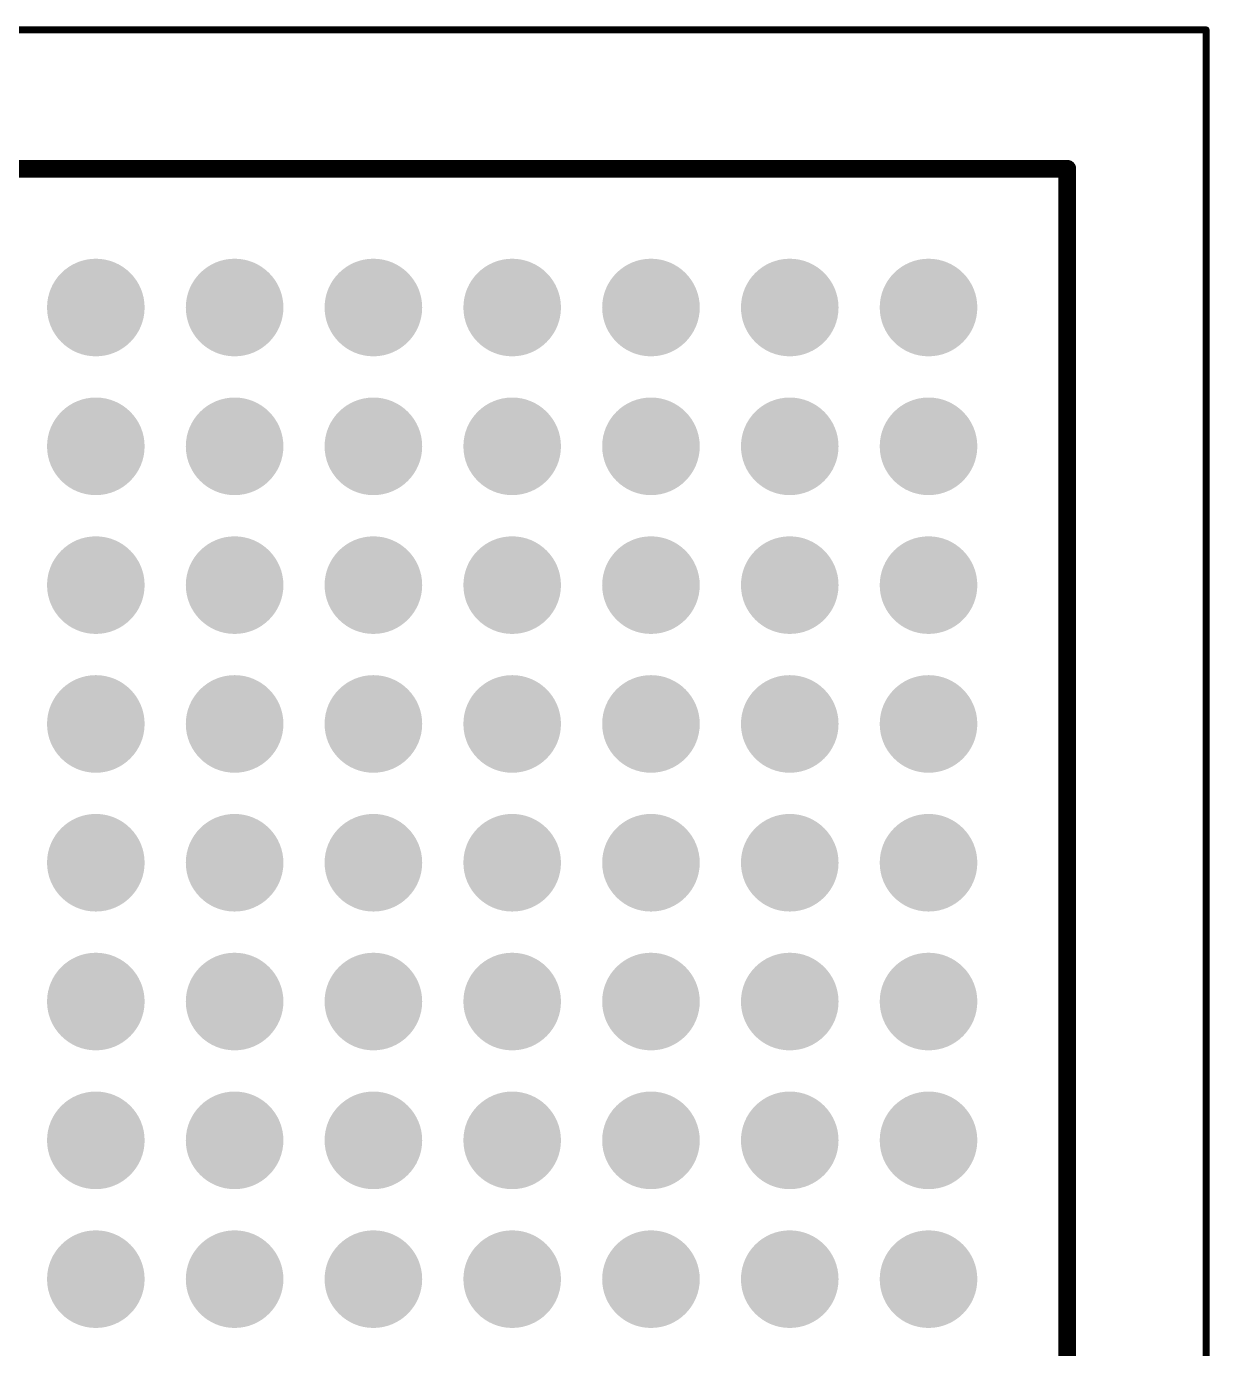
# Model space of a CAD drawing. Header units: inches. Extents: x -6.4 to 91.8, y -6.4 to 92.5.
# Drawn here: x 56.47 to 65, y 46.6 to 56.13 of the extents above; entities that cross this region are included whole.
import ezdxf

# ---------------------------------------------------------------- set-up
doc = ezdxf.new("R2010")
doc.units = ezdxf.units.IN
for name, color, linetype in [('Mechanical 13', 56, 'Continuous'), ('Mechanical 15', 56, 'Continuous'), ('TOP', 1, 'Continuous'), ('Top Overlay', 2, 'Continuous'), ('Top Paste', 8, 'Continuous'), ('Top Solder', 216, 'Continuous')]:
    doc.layers.add(name, color=color, linetype=linetype)

msp = doc.modelspace()

# ---------------------------------------------------------------- hatches: boundary and pattern name
at = {"layer": 'TOP'}
h = msp.add_hatch(color=1, dxfattribs=at)
edge = h.paths.add_edge_path()
edge.add_arc((56.972, 54.102), 0.25, 0, 360)
h = msp.add_hatch(color=1, dxfattribs=at)
edge = h.paths.add_edge_path()
edge.add_arc((57.972, 54.102), 0.25, 0, 360)
h = msp.add_hatch(color=1, dxfattribs=at)
edge = h.paths.add_edge_path()
edge.add_arc((58.972, 54.102), 0.25, 0, 360)
h = msp.add_hatch(color=1, dxfattribs=at)
edge = h.paths.add_edge_path()
edge.add_arc((59.972, 54.102), 0.25, 0, 360)
h = msp.add_hatch(color=1, dxfattribs=at)
edge = h.paths.add_edge_path()
edge.add_arc((60.972, 54.102), 0.25, 0, 360)
h = msp.add_hatch(color=1, dxfattribs=at)
edge = h.paths.add_edge_path()
edge.add_arc((61.972, 54.102), 0.25, 0, 360)
h = msp.add_hatch(color=1, dxfattribs=at)
edge = h.paths.add_edge_path()
edge.add_arc((62.972, 54.102), 0.25, 0, 360)
h = msp.add_hatch(color=1, dxfattribs=at)
edge = h.paths.add_edge_path()
edge.add_arc((56.972, 53.102), 0.25, 0, 360)
h = msp.add_hatch(color=1, dxfattribs=at)
edge = h.paths.add_edge_path()
edge.add_arc((57.972, 53.102), 0.25, 0, 360)
h = msp.add_hatch(color=1, dxfattribs=at)
edge = h.paths.add_edge_path()
edge.add_arc((58.972, 53.102), 0.25, 0, 360)
h = msp.add_hatch(color=1, dxfattribs=at)
edge = h.paths.add_edge_path()
edge.add_arc((59.972, 53.102), 0.25, 0, 360)
h = msp.add_hatch(color=1, dxfattribs=at)
edge = h.paths.add_edge_path()
edge.add_arc((60.972, 53.102), 0.25, 0, 360)
h = msp.add_hatch(color=1, dxfattribs=at)
edge = h.paths.add_edge_path()
edge.add_arc((61.972, 53.102), 0.25, 0, 360)
h = msp.add_hatch(color=1, dxfattribs=at)
edge = h.paths.add_edge_path()
edge.add_arc((62.972, 53.102), 0.25, 0, 360)
h = msp.add_hatch(color=1, dxfattribs=at)
edge = h.paths.add_edge_path()
edge.add_arc((56.972, 52.102), 0.25, 0, 360)
h = msp.add_hatch(color=1, dxfattribs=at)
edge = h.paths.add_edge_path()
edge.add_arc((57.972, 52.102), 0.25, 0, 360)
h = msp.add_hatch(color=1, dxfattribs=at)
edge = h.paths.add_edge_path()
edge.add_arc((58.972, 52.102), 0.25, 0, 360)
h = msp.add_hatch(color=1, dxfattribs=at)
edge = h.paths.add_edge_path()
edge.add_arc((59.972, 52.102), 0.25, 0, 360)
h = msp.add_hatch(color=1, dxfattribs=at)
edge = h.paths.add_edge_path()
edge.add_arc((60.972, 52.102), 0.25, 0, 360)
h = msp.add_hatch(color=1, dxfattribs=at)
edge = h.paths.add_edge_path()
edge.add_arc((61.972, 52.102), 0.25, 0, 360)
h = msp.add_hatch(color=1, dxfattribs=at)
edge = h.paths.add_edge_path()
edge.add_arc((62.972, 52.102), 0.25, 0, 360)
h = msp.add_hatch(color=1, dxfattribs=at)
edge = h.paths.add_edge_path()
edge.add_arc((56.972, 51.102), 0.25, 0, 360)
h = msp.add_hatch(color=1, dxfattribs=at)
edge = h.paths.add_edge_path()
edge.add_arc((57.972, 51.102), 0.25, 0, 360)
h = msp.add_hatch(color=1, dxfattribs=at)
edge = h.paths.add_edge_path()
edge.add_arc((58.972, 51.102), 0.25, 0, 360)
h = msp.add_hatch(color=1, dxfattribs=at)
edge = h.paths.add_edge_path()
edge.add_arc((59.972, 51.102), 0.25, 0, 360)
h = msp.add_hatch(color=1, dxfattribs=at)
edge = h.paths.add_edge_path()
edge.add_arc((60.972, 51.102), 0.25, 0, 360)
h = msp.add_hatch(color=1, dxfattribs=at)
edge = h.paths.add_edge_path()
edge.add_arc((61.972, 51.102), 0.25, 0, 360)
h = msp.add_hatch(color=1, dxfattribs=at)
edge = h.paths.add_edge_path()
edge.add_arc((62.972, 51.102), 0.25, 0, 360)
h = msp.add_hatch(color=1, dxfattribs=at)
edge = h.paths.add_edge_path()
edge.add_arc((56.972, 50.102), 0.25, 0, 360)
h = msp.add_hatch(color=1, dxfattribs=at)
edge = h.paths.add_edge_path()
edge.add_arc((57.972, 50.102), 0.25, 0, 360)
h = msp.add_hatch(color=1, dxfattribs=at)
edge = h.paths.add_edge_path()
edge.add_arc((58.972, 50.102), 0.25, 0, 360)
h = msp.add_hatch(color=1, dxfattribs=at)
edge = h.paths.add_edge_path()
edge.add_arc((59.972, 50.102), 0.25, 0, 360)
h = msp.add_hatch(color=1, dxfattribs=at)
edge = h.paths.add_edge_path()
edge.add_arc((60.972, 50.102), 0.25, 0, 360)
h = msp.add_hatch(color=1, dxfattribs=at)
edge = h.paths.add_edge_path()
edge.add_arc((61.972, 50.102), 0.25, 0, 360)
h = msp.add_hatch(color=1, dxfattribs=at)
edge = h.paths.add_edge_path()
edge.add_arc((62.972, 50.102), 0.25, 0, 360)
h = msp.add_hatch(color=1, dxfattribs=at)
edge = h.paths.add_edge_path()
edge.add_arc((56.972, 49.102), 0.25, 0, 360)
h = msp.add_hatch(color=1, dxfattribs=at)
edge = h.paths.add_edge_path()
edge.add_arc((57.972, 49.102), 0.25, 0, 360)
h = msp.add_hatch(color=1, dxfattribs=at)
edge = h.paths.add_edge_path()
edge.add_arc((58.972, 49.102), 0.25, 0, 360)
h = msp.add_hatch(color=1, dxfattribs=at)
edge = h.paths.add_edge_path()
edge.add_arc((59.972, 49.102), 0.25, 0, 360)
h = msp.add_hatch(color=1, dxfattribs=at)
edge = h.paths.add_edge_path()
edge.add_arc((60.972, 49.102), 0.25, 0, 360)
h = msp.add_hatch(color=1, dxfattribs=at)
edge = h.paths.add_edge_path()
edge.add_arc((61.972, 49.102), 0.25, 0, 360)
h = msp.add_hatch(color=1, dxfattribs=at)
edge = h.paths.add_edge_path()
edge.add_arc((62.972, 49.102), 0.25, 0, 360)
h = msp.add_hatch(color=1, dxfattribs=at)
edge = h.paths.add_edge_path()
edge.add_arc((56.972, 48.102), 0.25, 0, 360)
h = msp.add_hatch(color=1, dxfattribs=at)
edge = h.paths.add_edge_path()
edge.add_arc((57.972, 48.102), 0.25, 0, 360)
h = msp.add_hatch(color=1, dxfattribs=at)
edge = h.paths.add_edge_path()
edge.add_arc((58.972, 48.102), 0.25, 0, 360)
h = msp.add_hatch(color=1, dxfattribs=at)
edge = h.paths.add_edge_path()
edge.add_arc((59.972, 48.102), 0.25, 0, 360)
h = msp.add_hatch(color=1, dxfattribs=at)
edge = h.paths.add_edge_path()
edge.add_arc((60.972, 48.102), 0.25, 0, 360)
h = msp.add_hatch(color=1, dxfattribs=at)
edge = h.paths.add_edge_path()
edge.add_arc((61.972, 48.102), 0.25, 0, 360)
h = msp.add_hatch(color=1, dxfattribs=at)
edge = h.paths.add_edge_path()
edge.add_arc((62.972, 48.102), 0.25, 0, 360)
h = msp.add_hatch(color=1, dxfattribs=at)
edge = h.paths.add_edge_path()
edge.add_arc((56.972, 47.102), 0.25, 0, 360)
h = msp.add_hatch(color=1, dxfattribs=at)
edge = h.paths.add_edge_path()
edge.add_arc((57.972, 47.102), 0.25, 0, 360)
h = msp.add_hatch(color=1, dxfattribs=at)
edge = h.paths.add_edge_path()
edge.add_arc((58.972, 47.102), 0.25, 0, 360)
h = msp.add_hatch(color=1, dxfattribs=at)
edge = h.paths.add_edge_path()
edge.add_arc((59.972, 47.102), 0.25, 0, 360)
h = msp.add_hatch(color=1, dxfattribs=at)
edge = h.paths.add_edge_path()
edge.add_arc((60.972, 47.102), 0.25, 0, 360)
h = msp.add_hatch(color=1, dxfattribs=at)
edge = h.paths.add_edge_path()
edge.add_arc((61.972, 47.102), 0.25, 0, 360)
h = msp.add_hatch(color=1, dxfattribs=at)
edge = h.paths.add_edge_path()
edge.add_arc((62.972, 47.102), 0.25, 0, 360)
at = {"layer": 'Top Paste'}
h = msp.add_hatch(color=8, dxfattribs=at)
edge = h.paths.add_edge_path()
edge.add_arc((56.972, 54.102), 0.25, 0, 360)
h = msp.add_hatch(color=8, dxfattribs=at)
edge = h.paths.add_edge_path()
edge.add_arc((57.972, 54.102), 0.25, 0, 360)
h = msp.add_hatch(color=8, dxfattribs=at)
edge = h.paths.add_edge_path()
edge.add_arc((58.972, 54.102), 0.25, 0, 360)
h = msp.add_hatch(color=8, dxfattribs=at)
edge = h.paths.add_edge_path()
edge.add_arc((59.972, 54.102), 0.25, 0, 360)
h = msp.add_hatch(color=8, dxfattribs=at)
edge = h.paths.add_edge_path()
edge.add_arc((60.972, 54.102), 0.25, 0, 360)
h = msp.add_hatch(color=8, dxfattribs=at)
edge = h.paths.add_edge_path()
edge.add_arc((61.972, 54.102), 0.25, 0, 360)
h = msp.add_hatch(color=8, dxfattribs=at)
edge = h.paths.add_edge_path()
edge.add_arc((62.972, 54.102), 0.25, 0, 360)
h = msp.add_hatch(color=8, dxfattribs=at)
edge = h.paths.add_edge_path()
edge.add_arc((56.972, 53.102), 0.25, 0, 360)
h = msp.add_hatch(color=8, dxfattribs=at)
edge = h.paths.add_edge_path()
edge.add_arc((57.972, 53.102), 0.25, 0, 360)
h = msp.add_hatch(color=8, dxfattribs=at)
edge = h.paths.add_edge_path()
edge.add_arc((58.972, 53.102), 0.25, 0, 360)
h = msp.add_hatch(color=8, dxfattribs=at)
edge = h.paths.add_edge_path()
edge.add_arc((59.972, 53.102), 0.25, 0, 360)
h = msp.add_hatch(color=8, dxfattribs=at)
edge = h.paths.add_edge_path()
edge.add_arc((60.972, 53.102), 0.25, 0, 360)
h = msp.add_hatch(color=8, dxfattribs=at)
edge = h.paths.add_edge_path()
edge.add_arc((61.972, 53.102), 0.25, 0, 360)
h = msp.add_hatch(color=8, dxfattribs=at)
edge = h.paths.add_edge_path()
edge.add_arc((62.972, 53.102), 0.25, 0, 360)
h = msp.add_hatch(color=8, dxfattribs=at)
edge = h.paths.add_edge_path()
edge.add_arc((56.972, 52.102), 0.25, 0, 360)
h = msp.add_hatch(color=8, dxfattribs=at)
edge = h.paths.add_edge_path()
edge.add_arc((57.972, 52.102), 0.25, 0, 360)
h = msp.add_hatch(color=8, dxfattribs=at)
edge = h.paths.add_edge_path()
edge.add_arc((58.972, 52.102), 0.25, 0, 360)
h = msp.add_hatch(color=8, dxfattribs=at)
edge = h.paths.add_edge_path()
edge.add_arc((59.972, 52.102), 0.25, 0, 360)
h = msp.add_hatch(color=8, dxfattribs=at)
edge = h.paths.add_edge_path()
edge.add_arc((60.972, 52.102), 0.25, 0, 360)
h = msp.add_hatch(color=8, dxfattribs=at)
edge = h.paths.add_edge_path()
edge.add_arc((61.972, 52.102), 0.25, 0, 360)
h = msp.add_hatch(color=8, dxfattribs=at)
edge = h.paths.add_edge_path()
edge.add_arc((62.972, 52.102), 0.25, 0, 360)
h = msp.add_hatch(color=8, dxfattribs=at)
edge = h.paths.add_edge_path()
edge.add_arc((56.972, 51.102), 0.25, 0, 360)
h = msp.add_hatch(color=8, dxfattribs=at)
edge = h.paths.add_edge_path()
edge.add_arc((57.972, 51.102), 0.25, 0, 360)
h = msp.add_hatch(color=8, dxfattribs=at)
edge = h.paths.add_edge_path()
edge.add_arc((58.972, 51.102), 0.25, 0, 360)
h = msp.add_hatch(color=8, dxfattribs=at)
edge = h.paths.add_edge_path()
edge.add_arc((59.972, 51.102), 0.25, 0, 360)
h = msp.add_hatch(color=8, dxfattribs=at)
edge = h.paths.add_edge_path()
edge.add_arc((60.972, 51.102), 0.25, 0, 360)
h = msp.add_hatch(color=8, dxfattribs=at)
edge = h.paths.add_edge_path()
edge.add_arc((61.972, 51.102), 0.25, 0, 360)
h = msp.add_hatch(color=8, dxfattribs=at)
edge = h.paths.add_edge_path()
edge.add_arc((62.972, 51.102), 0.25, 0, 360)
h = msp.add_hatch(color=8, dxfattribs=at)
edge = h.paths.add_edge_path()
edge.add_arc((56.972, 50.102), 0.25, 0, 360)
h = msp.add_hatch(color=8, dxfattribs=at)
edge = h.paths.add_edge_path()
edge.add_arc((57.972, 50.102), 0.25, 0, 360)
h = msp.add_hatch(color=8, dxfattribs=at)
edge = h.paths.add_edge_path()
edge.add_arc((58.972, 50.102), 0.25, 0, 360)
h = msp.add_hatch(color=8, dxfattribs=at)
edge = h.paths.add_edge_path()
edge.add_arc((59.972, 50.102), 0.25, 0, 360)
h = msp.add_hatch(color=8, dxfattribs=at)
edge = h.paths.add_edge_path()
edge.add_arc((60.972, 50.102), 0.25, 0, 360)
h = msp.add_hatch(color=8, dxfattribs=at)
edge = h.paths.add_edge_path()
edge.add_arc((61.972, 50.102), 0.25, 0, 360)
h = msp.add_hatch(color=8, dxfattribs=at)
edge = h.paths.add_edge_path()
edge.add_arc((62.972, 50.102), 0.25, 0, 360)
h = msp.add_hatch(color=8, dxfattribs=at)
edge = h.paths.add_edge_path()
edge.add_arc((56.972, 49.102), 0.25, 0, 360)
h = msp.add_hatch(color=8, dxfattribs=at)
edge = h.paths.add_edge_path()
edge.add_arc((57.972, 49.102), 0.25, 0, 360)
h = msp.add_hatch(color=8, dxfattribs=at)
edge = h.paths.add_edge_path()
edge.add_arc((58.972, 49.102), 0.25, 0, 360)
h = msp.add_hatch(color=8, dxfattribs=at)
edge = h.paths.add_edge_path()
edge.add_arc((59.972, 49.102), 0.25, 0, 360)
h = msp.add_hatch(color=8, dxfattribs=at)
edge = h.paths.add_edge_path()
edge.add_arc((60.972, 49.102), 0.25, 0, 360)
h = msp.add_hatch(color=8, dxfattribs=at)
edge = h.paths.add_edge_path()
edge.add_arc((61.972, 49.102), 0.25, 0, 360)
h = msp.add_hatch(color=8, dxfattribs=at)
edge = h.paths.add_edge_path()
edge.add_arc((62.972, 49.102), 0.25, 0, 360)
h = msp.add_hatch(color=8, dxfattribs=at)
edge = h.paths.add_edge_path()
edge.add_arc((56.972, 48.102), 0.25, 0, 360)
h = msp.add_hatch(color=8, dxfattribs=at)
edge = h.paths.add_edge_path()
edge.add_arc((57.972, 48.102), 0.25, 0, 360)
h = msp.add_hatch(color=8, dxfattribs=at)
edge = h.paths.add_edge_path()
edge.add_arc((58.972, 48.102), 0.25, 0, 360)
h = msp.add_hatch(color=8, dxfattribs=at)
edge = h.paths.add_edge_path()
edge.add_arc((59.972, 48.102), 0.25, 0, 360)
h = msp.add_hatch(color=8, dxfattribs=at)
edge = h.paths.add_edge_path()
edge.add_arc((60.972, 48.102), 0.25, 0, 360)
h = msp.add_hatch(color=8, dxfattribs=at)
edge = h.paths.add_edge_path()
edge.add_arc((61.972, 48.102), 0.25, 0, 360)
h = msp.add_hatch(color=8, dxfattribs=at)
edge = h.paths.add_edge_path()
edge.add_arc((62.972, 48.102), 0.25, 0, 360)
h = msp.add_hatch(color=8, dxfattribs=at)
edge = h.paths.add_edge_path()
edge.add_arc((56.972, 47.102), 0.25, 0, 360)
h = msp.add_hatch(color=8, dxfattribs=at)
edge = h.paths.add_edge_path()
edge.add_arc((57.972, 47.102), 0.25, 0, 360)
h = msp.add_hatch(color=8, dxfattribs=at)
edge = h.paths.add_edge_path()
edge.add_arc((58.972, 47.102), 0.25, 0, 360)
h = msp.add_hatch(color=8, dxfattribs=at)
edge = h.paths.add_edge_path()
edge.add_arc((59.972, 47.102), 0.25, 0, 360)
h = msp.add_hatch(color=8, dxfattribs=at)
edge = h.paths.add_edge_path()
edge.add_arc((60.972, 47.102), 0.25, 0, 360)
h = msp.add_hatch(color=8, dxfattribs=at)
edge = h.paths.add_edge_path()
edge.add_arc((61.972, 47.102), 0.25, 0, 360)
h = msp.add_hatch(color=8, dxfattribs=at)
edge = h.paths.add_edge_path()
edge.add_arc((62.972, 47.102), 0.25, 0, 360)
at = {"layer": 'Top Solder'}
h = msp.add_hatch(color=216, dxfattribs=at)
edge = h.paths.add_edge_path()
edge.add_arc((56.972, 54.102), 0.3516, 0, 360)
h = msp.add_hatch(color=216, dxfattribs=at)
edge = h.paths.add_edge_path()
edge.add_arc((57.972, 54.102), 0.3516, 0, 360)
h = msp.add_hatch(color=216, dxfattribs=at)
edge = h.paths.add_edge_path()
edge.add_arc((58.972, 54.102), 0.3516, 0, 360)
h = msp.add_hatch(color=216, dxfattribs=at)
edge = h.paths.add_edge_path()
edge.add_arc((59.972, 54.102), 0.3516, 0, 360)
h = msp.add_hatch(color=216, dxfattribs=at)
edge = h.paths.add_edge_path()
edge.add_arc((60.972, 54.102), 0.3516, 0, 360)
h = msp.add_hatch(color=216, dxfattribs=at)
edge = h.paths.add_edge_path()
edge.add_arc((61.972, 54.102), 0.3516, 0, 360)
h = msp.add_hatch(color=216, dxfattribs=at)
edge = h.paths.add_edge_path()
edge.add_arc((62.972, 54.102), 0.3516, 0, 360)
h = msp.add_hatch(color=216, dxfattribs=at)
edge = h.paths.add_edge_path()
edge.add_arc((56.972, 53.102), 0.3516, 0, 360)
h = msp.add_hatch(color=216, dxfattribs=at)
edge = h.paths.add_edge_path()
edge.add_arc((57.972, 53.102), 0.3516, 0, 360)
h = msp.add_hatch(color=216, dxfattribs=at)
edge = h.paths.add_edge_path()
edge.add_arc((58.972, 53.102), 0.3516, 0, 360)
h = msp.add_hatch(color=216, dxfattribs=at)
edge = h.paths.add_edge_path()
edge.add_arc((59.972, 53.102), 0.3516, 0, 360)
h = msp.add_hatch(color=216, dxfattribs=at)
edge = h.paths.add_edge_path()
edge.add_arc((60.972, 53.102), 0.3516, 0, 360)
h = msp.add_hatch(color=216, dxfattribs=at)
edge = h.paths.add_edge_path()
edge.add_arc((61.972, 53.102), 0.3516, 0, 360)
h = msp.add_hatch(color=216, dxfattribs=at)
edge = h.paths.add_edge_path()
edge.add_arc((62.972, 53.102), 0.3516, 0, 360)
h = msp.add_hatch(color=216, dxfattribs=at)
edge = h.paths.add_edge_path()
edge.add_arc((56.972, 52.102), 0.3516, 0, 360)
h = msp.add_hatch(color=216, dxfattribs=at)
edge = h.paths.add_edge_path()
edge.add_arc((57.972, 52.102), 0.3516, 0, 360)
h = msp.add_hatch(color=216, dxfattribs=at)
edge = h.paths.add_edge_path()
edge.add_arc((58.972, 52.102), 0.3516, 0, 360)
h = msp.add_hatch(color=216, dxfattribs=at)
edge = h.paths.add_edge_path()
edge.add_arc((59.972, 52.102), 0.3516, 0, 360)
h = msp.add_hatch(color=216, dxfattribs=at)
edge = h.paths.add_edge_path()
edge.add_arc((60.972, 52.102), 0.3516, 0, 360)
h = msp.add_hatch(color=216, dxfattribs=at)
edge = h.paths.add_edge_path()
edge.add_arc((61.972, 52.102), 0.3516, 0, 360)
h = msp.add_hatch(color=216, dxfattribs=at)
edge = h.paths.add_edge_path()
edge.add_arc((62.972, 52.102), 0.3516, 0, 360)
h = msp.add_hatch(color=216, dxfattribs=at)
edge = h.paths.add_edge_path()
edge.add_arc((56.972, 51.102), 0.3516, 0, 360)
h = msp.add_hatch(color=216, dxfattribs=at)
edge = h.paths.add_edge_path()
edge.add_arc((57.972, 51.102), 0.3516, 0, 360)
h = msp.add_hatch(color=216, dxfattribs=at)
edge = h.paths.add_edge_path()
edge.add_arc((58.972, 51.102), 0.3516, 0, 360)
h = msp.add_hatch(color=216, dxfattribs=at)
edge = h.paths.add_edge_path()
edge.add_arc((59.972, 51.102), 0.3516, 0, 360)
h = msp.add_hatch(color=216, dxfattribs=at)
edge = h.paths.add_edge_path()
edge.add_arc((60.972, 51.102), 0.3516, 0, 360)
h = msp.add_hatch(color=216, dxfattribs=at)
edge = h.paths.add_edge_path()
edge.add_arc((61.972, 51.102), 0.3516, 0, 360)
h = msp.add_hatch(color=216, dxfattribs=at)
edge = h.paths.add_edge_path()
edge.add_arc((62.972, 51.102), 0.3516, 0, 360)
h = msp.add_hatch(color=216, dxfattribs=at)
edge = h.paths.add_edge_path()
edge.add_arc((56.972, 50.102), 0.3516, 0, 360)
h = msp.add_hatch(color=216, dxfattribs=at)
edge = h.paths.add_edge_path()
edge.add_arc((57.972, 50.102), 0.3516, 0, 360)
h = msp.add_hatch(color=216, dxfattribs=at)
edge = h.paths.add_edge_path()
edge.add_arc((58.972, 50.102), 0.3516, 0, 360)
h = msp.add_hatch(color=216, dxfattribs=at)
edge = h.paths.add_edge_path()
edge.add_arc((59.972, 50.102), 0.3516, 0, 360)
h = msp.add_hatch(color=216, dxfattribs=at)
edge = h.paths.add_edge_path()
edge.add_arc((60.972, 50.102), 0.3516, 0, 360)
h = msp.add_hatch(color=216, dxfattribs=at)
edge = h.paths.add_edge_path()
edge.add_arc((61.972, 50.102), 0.3516, 0, 360)
h = msp.add_hatch(color=216, dxfattribs=at)
edge = h.paths.add_edge_path()
edge.add_arc((62.972, 50.102), 0.3516, 0, 360)
h = msp.add_hatch(color=216, dxfattribs=at)
edge = h.paths.add_edge_path()
edge.add_arc((56.972, 49.102), 0.3516, 0, 360)
h = msp.add_hatch(color=216, dxfattribs=at)
edge = h.paths.add_edge_path()
edge.add_arc((57.972, 49.102), 0.3516, 0, 360)
h = msp.add_hatch(color=216, dxfattribs=at)
edge = h.paths.add_edge_path()
edge.add_arc((58.972, 49.102), 0.3516, 0, 360)
h = msp.add_hatch(color=216, dxfattribs=at)
edge = h.paths.add_edge_path()
edge.add_arc((59.972, 49.102), 0.3516, 0, 360)
h = msp.add_hatch(color=216, dxfattribs=at)
edge = h.paths.add_edge_path()
edge.add_arc((60.972, 49.102), 0.3516, 0, 360)
h = msp.add_hatch(color=216, dxfattribs=at)
edge = h.paths.add_edge_path()
edge.add_arc((61.972, 49.102), 0.3516, 0, 360)
h = msp.add_hatch(color=216, dxfattribs=at)
edge = h.paths.add_edge_path()
edge.add_arc((62.972, 49.102), 0.3516, 0, 360)
h = msp.add_hatch(color=216, dxfattribs=at)
edge = h.paths.add_edge_path()
edge.add_arc((56.972, 48.102), 0.3516, 0, 360)
h = msp.add_hatch(color=216, dxfattribs=at)
edge = h.paths.add_edge_path()
edge.add_arc((57.972, 48.102), 0.3516, 0, 360)
h = msp.add_hatch(color=216, dxfattribs=at)
edge = h.paths.add_edge_path()
edge.add_arc((58.972, 48.102), 0.3516, 0, 360)
h = msp.add_hatch(color=216, dxfattribs=at)
edge = h.paths.add_edge_path()
edge.add_arc((59.972, 48.102), 0.3516, 0, 360)
h = msp.add_hatch(color=216, dxfattribs=at)
edge = h.paths.add_edge_path()
edge.add_arc((60.972, 48.102), 0.3516, 0, 360)
h = msp.add_hatch(color=216, dxfattribs=at)
edge = h.paths.add_edge_path()
edge.add_arc((61.972, 48.102), 0.3516, 0, 360)
h = msp.add_hatch(color=216, dxfattribs=at)
edge = h.paths.add_edge_path()
edge.add_arc((62.972, 48.102), 0.3516, 0, 360)
h = msp.add_hatch(color=216, dxfattribs=at)
edge = h.paths.add_edge_path()
edge.add_arc((56.972, 47.102), 0.3516, 0, 360)
h = msp.add_hatch(color=216, dxfattribs=at)
edge = h.paths.add_edge_path()
edge.add_arc((57.972, 47.102), 0.3516, 0, 360)
h = msp.add_hatch(color=216, dxfattribs=at)
edge = h.paths.add_edge_path()
edge.add_arc((58.972, 47.102), 0.3516, 0, 360)
h = msp.add_hatch(color=216, dxfattribs=at)
edge = h.paths.add_edge_path()
edge.add_arc((59.972, 47.102), 0.3516, 0, 360)
h = msp.add_hatch(color=216, dxfattribs=at)
edge = h.paths.add_edge_path()
edge.add_arc((60.972, 47.102), 0.3516, 0, 360)
h = msp.add_hatch(color=216, dxfattribs=at)
edge = h.paths.add_edge_path()
edge.add_arc((61.972, 47.102), 0.3516, 0, 360)
h = msp.add_hatch(color=216, dxfattribs=at)
edge = h.paths.add_edge_path()
edge.add_arc((62.972, 47.102), 0.3516, 0, 360)

# ---------------------------------------------------------------- linework, layer by layer
at = {"layer": 'Mechanical 13'}
for points in [[(28.972, 55.102, 0.127, 0.127, 0), (63.972, 55.102, 0.127, 0.127, 0)], [(63.972, 20.102, 0.127, 0.127, 0), (63.972, 55.102, 0.127, 0.127, 0)]]:
    msp.add_lwpolyline(points, format="xyseb", dxfattribs=at)
msp.add_lwpolyline([(63.9403, 55.102, 0.0635, 0.0635, 1), (64.0038, 55.102, 0.0635, 0.0635, 1)], format="xyseb", close=True, dxfattribs=at)
msp.add_lwpolyline([(63.9403, 55.102, 0.0635, 0.0635, 1), (64.0038, 55.102, 0.0635, 0.0635, 1)], format="xyseb", close=True, dxfattribs=at)
at = {"layer": 'Mechanical 15'}
for points in [[(27.972, 56.102, 0.05, 0.05, 0), (64.972, 56.102, 0.05, 0.05, 0)], [(64.972, 19.102, 0.05, 0.05, 0), (64.972, 56.102, 0.05, 0.05, 0)]]:
    msp.add_lwpolyline(points, format="xyseb", dxfattribs=at)
msp.add_lwpolyline([(64.9595, 56.102, 0.025, 0.025, 1), (64.9845, 56.102, 0.025, 0.025, 1)], format="xyseb", close=True, dxfattribs=at)
msp.add_lwpolyline([(64.9595, 56.102, 0.025, 0.025, 1), (64.9845, 56.102, 0.025, 0.025, 1)], format="xyseb", close=True, dxfattribs=at)
at = {"layer": 'Top Overlay'}
for points in [[(58.892, 55.102, 0.127, 0.127, 0), (63.972, 55.102, 0.127, 0.127, 0)], [(63.972, 50.022, 0.127, 0.127, 0), (63.972, 55.102, 0.127, 0.127, 0)]]:
    msp.add_lwpolyline(points, format="xyseb", dxfattribs=at)
for points in [[(58.8603, 55.102, 0.0635, 0.0635, 1), (58.9238, 55.102, 0.0635, 0.0635, 1)], [(63.9403, 55.102, 0.0635, 0.0635, 1), (64.0038, 55.102, 0.0635, 0.0635, 1)], [(63.9403, 55.102, 0.0635, 0.0635, 1), (64.0038, 55.102, 0.0635, 0.0635, 1)], [(63.9403, 50.022, 0.0635, 0.0635, 1), (64.0038, 50.022, 0.0635, 0.0635, 1)]]:
    msp.add_lwpolyline(points, format="xyseb", close=True, dxfattribs=at)

doc.saveas('drawing.dxf')
